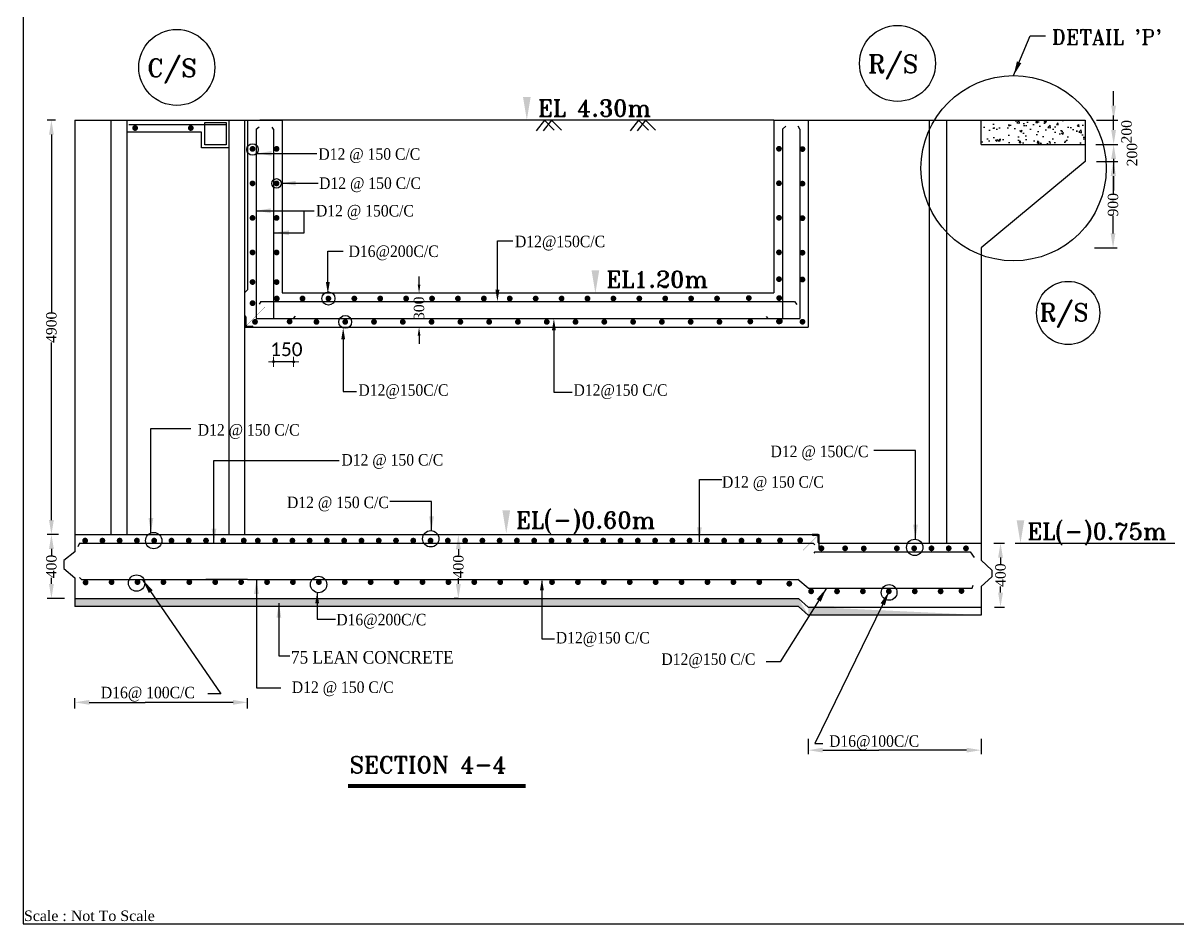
# Model space of a CAD drawing. Extents: x -298162 to 1078160, y -513173 to -216568.
# Drawn here: x 149368 to 177279, y -459717 to -437939 of the extents above; entities that cross this region are included whole.
import ezdxf

# ---------------------------------------------------------------- set-up
doc = ezdxf.new("R2010")
doc.units = 0
doc.header["$MEASUREMENT"] = 0
doc.layers.get('0').update_dxf_attribs({"linetype": 'CONTINUOUS'})
doc.layers.get('DEFPOINTS').update_dxf_attribs({"linetype": 'CONTINUOUS'})
doc.layers.add('Dim', color=7, linetype='CONTINUOUS', lineweight=9)
doc.layers.add('Left Bank Profile', color=7, linetype='CONTINUOUS', lineweight=25)
doc.layers.add('LINE', color=7, linetype='CONTINUOUS')
doc.styles.add('BIG', font='ROMANT.SHX')
doc.styles.add('cb', font='calibri.ttf')
doc.styles.get("Standard").update_dxf_attribs({"font": 'times.ttf', "height": 250})
doc.dimstyles.new('3', dxfattribs={"dimtxt": 225, "dimasz": 350, "dimexe": 100, "dimexo": 25, "dimgap": 9, "dimtad": 0, "dimdec": 0, "dimzin": 0, "dimdsep": 46, "dimtxsty": 'Standard', "dimcen": 0, "dimclrt": 256, "dimadec": 0, "dimazin": 0, "dimtfac": 1, "dimtdec": 0, "dimtofl": 0, "dimtmove": 2, "dimatfit": 3, "dimfxl": 1, "dimtolj": 1, "dimtzin": 0, "dimarcsym": 0})
doc.dimstyles.new('FAHIM', dxfattribs={"dimscale": 0.6, "dimtxt": 150, "dimasz": 0.25, "dimexe": 0.18, "dimexo": 0.0625, "dimgap": 5, "dimtad": 1, "dimdec": 0, "dimrnd": 1, "dimzin": 12, "dimdsep": 46, "dimtxsty": 'cb', "dimblk1": 'FAHIM', "dimblk2": 'FAHIM', "dimsah": 1, "dimcen": -0.09, "dimse1": 1, "dimse2": 1, "dimclrd": 7, "dimclrt": 7, "dimadec": 0, "dimazin": 0, "dimtfac": 0.01, "dimtdec": 0, "dimtmove": 2, "dimatfit": 3, "dimldrblk": 'FAHIM', "dimfxl": 1, "dimtolj": 1, "dimtzin": 12, "dimarcsym": 0})

# ---------------------------------------------------------------- blocks, each defined once
blk = doc.blocks.new('*D745')
at = {"layer": 'DEFPOINTS', "color": 0, "lineweight": -2}
for p in [(150252, -450302), (150052, -451848), (150390, -451848)]:
    blk.add_point(p, dxfattribs=at)
at = {"layer": 'LINE', "color": 0, "lineweight": -2}
for p, q in [((150227, -450302), (149952, -450302)), ((150052, -450652), (150052, -450799)), ((150052, -451498), (150052, -451351)), ((150365, -451848), (149952, -451848))]:
    blk.add_line(p, q, dxfattribs=at)
for points in [[(149994, -450652), (150111, -450652), (150052, -450302)], [(149994, -451498), (150111, -451498), (150052, -451848)]]:
    blk.add_solid(points, dxfattribs=at)
at = {"layer": 'LINE', "insert": (150052, -451075), "char_height": 250, "attachment_point": 5, "rotation": 90}
blk.add_mtext('\\A1;400', dxfattribs=at)
blk = doc.blocks.new('*D746')
at = {"layer": 'DEFPOINTS', "color": 0, "lineweight": -2}
for p in [(159906, -450308), (159888, -451848), (159906, -451848)]:
    blk.add_point(p, dxfattribs=at)
at = {"layer": 'LINE', "color": 0, "lineweight": -2}
for p, q in [((159881, -450308), (159788, -450308)), ((159888, -450658), (159888, -450801)), ((159888, -451498), (159888, -451354)), ((159881, -451848), (159788, -451848))]:
    blk.add_line(p, q, dxfattribs=at)
for points in [[(159830, -450658), (159946, -450658), (159888, -450308)], [(159830, -451498), (159946, -451498), (159888, -451848)]]:
    blk.add_solid(points, dxfattribs=at)
at = {"layer": 'LINE', "insert": (159888, -451078), "char_height": 250, "attachment_point": 5, "rotation": 90}
blk.add_mtext('\\A1;400', dxfattribs=at)
blk = doc.blocks.new('*D747')
at = {"layer": 'DEFPOINTS', "color": 0, "lineweight": -2}
for p in [(172808, -450512), (172818, -452056), (172991, -452056)]:
    blk.add_point(p, dxfattribs=at)
at = {"layer": 'LINE', "color": 0, "lineweight": -2}
for p, q in [((172833, -450512), (173091, -450512)), ((172991, -450862), (172991, -451008)), ((172991, -451706), (172991, -451561)), ((172843, -452056), (173091, -452056))]:
    blk.add_line(p, q, dxfattribs=at)
for points in [[(172933, -450862), (173050, -450862), (172991, -450512)], [(172933, -451706), (173050, -451706), (172991, -452056)]]:
    blk.add_solid(points, dxfattribs=at)
at = {"layer": 'LINE', "insert": (172991, -451284), "char_height": 250, "attachment_point": 5, "rotation": 90}
blk.add_mtext('\\A1;400', dxfattribs=at)
blk = doc.blocks.new('*D748')
at = {"layer": 'DEFPOINTS', "color": 0, "lineweight": -2}
for p in [(158826, -444461), (158826, -445293), (158938, -445293)]:
    blk.add_point(p, dxfattribs=at)
at = {"layer": 'LINE', "color": 0, "lineweight": -2}
for p, q in [((158938, -444261), (158938, -444061)), ((158851, -444461), (159038, -444461)), ((158851, -445293), (159038, -445293)), ((158938, -445493), (158938, -445693))]:
    blk.add_line(p, q, dxfattribs=at)
for points in [[(158905, -444261), (158971, -444261), (158938, -444461)], [(158905, -445493), (158971, -445493), (158938, -445293)]]:
    blk.add_solid(points, dxfattribs=at)
at = {"layer": 'LINE', "insert": (158938, -444833), "char_height": 250, "attachment_point": 5, "rotation": 90}
blk.add_mtext('\\A1;300', dxfattribs=at)
blk = doc.blocks.new('*D789')
at = {"layer": 'DEFPOINTS', "color": 0, "lineweight": -2}
for p in [(150052, -440284), (150175, -440284), (150175, -450302)]:
    blk.add_point(p, dxfattribs=at)
at = {"layer": 'LINE', "color": 0, "lineweight": -2}
for p, q in [((150150, -440284), (149952, -440284)), ((150052, -440634), (150052, -444924)), ((150052, -449952), (150052, -445662)), ((150150, -450302), (149952, -450302))]:
    blk.add_line(p, q, dxfattribs=at)
for points in [[(149994, -440634), (150111, -440634), (150052, -440284)], [(149994, -449952), (150111, -449952), (150052, -450302)]]:
    blk.add_solid(points, dxfattribs=at)
at = {"layer": 'LINE', "insert": (150052, -445293), "char_height": 250, "attachment_point": 5, "rotation": 90}
blk.add_mtext('\\A1;4900', dxfattribs=at)
blk = doc.blocks.new('*D800')
at = {"layer": 'DEFPOINTS', "color": 0, "lineweight": -2}
for p in [(175288, -440284), (175274, -440873), (175725, -440873)]:
    blk.add_point(p, dxfattribs=at)
at = {"layer": 'LINE', "color": 0, "lineweight": -2}
for p, q in [((175725, -439934), (175725, -439584)), ((175313, -440284), (175825, -440284)), ((175299, -440873), (175825, -440873)), ((175725, -441223), (175725, -441573))]:
    blk.add_line(p, q, dxfattribs=at)
for points in [[(175667, -439934), (175783, -439934), (175725, -440284)], [(175667, -441223), (175783, -441223), (175725, -440873)]]:
    blk.add_solid(points, dxfattribs=at)
at = {"layer": 'LINE', "insert": (176039, -440566), "char_height": 250, "attachment_point": 5, "rotation": 90}
blk.add_mtext('\\A1;200', dxfattribs=at)
blk = doc.blocks.new('*D801')
at = {"layer": 'DEFPOINTS', "color": 0, "lineweight": -2}
for p in [(175274, -440873), (175288, -441286), (175725, -441286)]:
    blk.add_point(p, dxfattribs=at)
at = {"layer": 'LINE', "color": 0, "lineweight": -2}
for p, q in [((175725, -440523), (175725, -440173)), ((175299, -440873), (175825, -440873)), ((175313, -441286), (175825, -441286)), ((175725, -441636), (175725, -441986))]:
    blk.add_line(p, q, dxfattribs=at)
for points in [[(175667, -440523), (175783, -440523), (175725, -440873)], [(175667, -441636), (175783, -441636), (175725, -441286)]]:
    blk.add_solid(points, dxfattribs=at)
at = {"layer": 'LINE', "insert": (176171, -441118), "char_height": 250, "attachment_point": 5, "rotation": 90}
blk.add_mtext('\\A1;200', dxfattribs=at)
blk = doc.blocks.new('*D802')
at = {"layer": 'DEFPOINTS', "color": 0, "lineweight": -2}
for p in [(175313, -441286), (175237, -443374), (175711, -443374)]:
    blk.add_point(p, dxfattribs=at)
at = {"layer": 'LINE', "color": 0, "lineweight": -2}
for p, q in [((175338, -441286), (175811, -441286)), ((175711, -441636), (175711, -442058)), ((175711, -443024), (175711, -442602)), ((175262, -443374), (175811, -443374))]:
    blk.add_line(p, q, dxfattribs=at)
for points in [[(175653, -441636), (175769, -441636), (175711, -441286)], [(175653, -443024), (175769, -443024), (175711, -443374)]]:
    blk.add_solid(points, dxfattribs=at)
at = {"layer": 'LINE', "insert": (175711, -442330), "char_height": 250, "attachment_point": 5, "rotation": 90}
blk.add_mtext('\\A1;900', dxfattribs=at)
blk = doc.blocks.new('FAHIM')
at = {"layer": 'Dim', "color": 7}
for p, q in [((-738, 0), (762, 0)), ((0, -750), (0, 750))]:
    blk.add_line(p, q, dxfattribs=at)
at = {"layer": 'Dim', "color": 7, "const_width": 150}
blk.add_lwpolyline([(-75, 0, 1), (75, 0, 1)], format="xyb", close=True, dxfattribs=at)
at = {"layer": 'Dim', "color": 7}
for points in [[(-148, -2, 1), (152, -2, 1)], [(-147, -1, 1), (153, -1, 1)]]:
    blk.add_lwpolyline(points, format="xyb", close=True, dxfattribs=at)
blk = doc.blocks.new('*D1149')
at = {"layer": 'DEFPOINTS', "color": 0, "linetype": 'ByBlock', "lineweight": -2}
for p in [(155419, -445084), (155907, -445084), (155419, -446125)]:
    blk.add_point(p, dxfattribs=at)
at = {"layer": 'LINE', "color": 7, "linetype": 'ByBlock', "lineweight": -2}
blk.add_line((155907, -446125), (155419, -446125), dxfattribs=at)
at = {"layer": 'LINE', "color": 7, "linetype": 'ByBlock', "lineweight": -2, "xscale": 0.162, "yscale": 0.162, "zscale": 0.162, "rotation": 180}
blk.add_blockref('FAHIM', (155419, -446125), dxfattribs=at)
at = {"layer": 'LINE', "color": 7, "linetype": 'ByBlock', "lineweight": -2, "xscale": 0.162, "yscale": 0.162, "zscale": 0.162}
blk.add_blockref('FAHIM', (155907, -446125), dxfattribs=at)
at = {"layer": 'LINE', "color": 7, "linetype": 'ByBlock', "lineweight": -2, "insert": (155731, -445827), "char_height": 180, "attachment_point": 5, "style": 'cb'}
blk.add_mtext('\\A1;{\\H1.833x;150}', dxfattribs=at)

msp = doc.modelspace()

# ---------------------------------------------------------------- hatches: boundary and pattern name
at = {"layer": 'LINE'}
h = msp.add_hatch(dxfattribs=at)
h.set_pattern_fill('AR-CONC', color=0, scale=70, style=0)
h.set_pattern_definition([(50, (222809.64, 86878.15), (502.08213, -43.9265), [52.5, -577.5]), (355, (222809.64, 86878.15), (-97.12593, 526.5345), [42, -462]), (100.4514, (222851.5, 86874.5), (404.95657, 482.6077), [44.61813, -490.7995]), (46.1842, (222809.64, 87018.15), (747.0687, -115.8633), [78.75, -866.25]), (96.6356, (222871.9, 87008.5), (654.2639, 681.8825), [66.9272, -736.1991]), (351.1842, (222809.6, 87018.15), (654.2634, 681.883), [63, -693]), (21, (222879.64, 86983.15), (417.83494, -281.83322), [52.5, -577.5]), (326, (222879.64, 86983.15), (170.32073, 507.60503), [42, -462]), (71.4514, (222914.46, 86959.66), (588.15584, 225.77135), [44.61813, -490.7995]), (37.5, (222809.64, 86878.15), (8.5119, 233.0257), [0, -456.4, 0, -469, 0, -463.75]), (7.5, (222809.64, 86878.15), (184.14868, 276.0882), [0, -267.4, 0, -445.9, 0, -176.75]), (327.5, (222653.54, 86878.15), (373.675705, -15.78841), [0, -175, 0, -546, 0, -724.5]), (317.5, (222583.54, 86878.15), (408.23032, 70.07349), [0, -227.5, 0, -362.6, 0, -514.5])])
h.paths.add_polyline_path([(175035.976, -440873.333), (175035.976, -440283.53), (172520.247, -440283.53), (172520.247, -440873.333)])
at = {"layer": 'LINE', "lineweight": 5}
h = msp.add_hatch(dxfattribs=at)
h.set_pattern_fill('AR-CONC', color=0, scale=46.8, style=0)
h.set_pattern_definition([(50, (20841.73, -431469.37), (335.67777, -29.368), [35.1, -386.1]), (355, (20841.73, -431469.37), (-64.9356, 352.0259), [28.08, -308.88]), (100.4514, (20869.7, -431471.82), (270.7424, 322.6577), [29.8304, -328.1345]), (46.1842, (20841.73, -431375.77), (499.4688, -77.4629), [52.65, -579.15]), (96.6356, (20883.36, -431382.22), (437.4221, 455.8872), [44.7456, -492.2017]), (351.1842, (20841.73, -431375.77), (437.4218, 455.8875), [42.12, -463.32]), (21, (20888.53, -431399.17), (279.3525, -188.42564), [35.1, -386.1]), (326, (20888.53, -431399.17), (113.8716, 339.3702), [28.08, -308.88]), (71.4514, (20911.8, -431414.87), (393.2242, 150.9443), [29.8304, -328.1345]), (37.5, (20841.73, -431469.37), (5.69081, 155.79432), [0, -305.136, 0, -313.56, 0, -310.05]), (7.5, (20841.73, -431469.37), (123.11654, 184.58468), [0, -178.776, 0, -298.116, 0, -118.17]), (327.5, (20737.37, -431469.37), (249.8289, -10.55568), [0, -117, 0, -365.04, 0, -484.38]), (317.5, (20690.57, -431469.37), (272.93113, 46.84913), [0, -152.1, 0, -242.424, 0, -343.98])])
edge = h.paths.add_edge_path()
edge.add_line((168106.073, -452039.684), (150618.037, -452039.684))
edge.add_line((150618.037, -451847.508), (168106.073, -451847.508))
edge.add_line((168345.747, -452056.265), (168106.037, -451847.508))
edge.add_line((168345.747, -452248.44), (168106.037, -452039.684))
edge.add_line((172520.247, -452248.44), (168345.747, -452248.44))
edge.add_line((168345.747, -452056.265), (172520.247, -452056.265))

# ---------------------------------------------------------------- linework, layer by layer
at = {"color": 0}
for p, q in [((168453.034, -450302.33), (168443.181, -450312.183)), ((168472.303, -450302.33), (168453.335, -450321.298)), ((168491.571, -450302.33), (168469.771, -450324.13)), ((168510.84, -450302.33), (168489.04, -450324.13)), ((168530.109, -450302.33), (168508.309, -450324.13)), ((168549.377, -450302.33), (168527.577, -450324.13)), ((168568.646, -450302.33), (168546.846, -450324.13)), ((168587.915, -450302.33), (168564.75, -450325.495)), ((168602.104, -450307.409), (168575.761, -450333.752)), ((168602.104, -450326.678), (168580.304, -450348.478)), ((168602.104, -450345.947), (168580.304, -450367.747)), ((168602.104, -450365.215), (168580.304, -450387.015)), ((168602.104, -450384.484), (168580.304, -450406.284)), ((168602.104, -450403.752), (168580.304, -450425.552)), ((168602.104, -450423.021), (168580.304, -450444.821)), ((168602.104, -450442.29), (168580.304, -450464.09)), ((168602.104, -450461.558), (168580.304, -450483.358)), ((168602.104, -450480.827), (168581.415, -450501.517)), ((168602.104, -450500.096), (168589.351, -450512.849)), ((168602.104, -450519.364), (168601.379, -450520.09))]:
    msp.add_line(p, q, dxfattribs=at)
at = {"layer": 'LINE', "color": 0}
for p, q in [((150618.037, -440283.53), (150618.037, -450302.33)), ((150618.037, -440283.53), (155627.437, -440283.53)), ((151488.854, -440283.53), (151488.854, -450302.33)), ((151875.093, -440283.53), (151875.093, -450302.33)), ((151925.008, -440391.555), (154260.206, -440391.555)), ((154305.512, -440283.53), (155627.437, -440283.53)), ((154342.625, -440283.53), (154342.625, -450302.33)), ((154722.962, -440283.53), (154722.962, -450302.33)), ((154792.537, -440283.53), (154792.537, -444388.455)), ((167510.847, -440283.53), (155090.907, -440283.53)), ((155627.437, -440283.53), (155627.437, -444458.03)), ((161968.724, -440283.53), (161764.671, -440547.125)), ((162138.765, -440283.53), (161934.712, -440547.125)), ((162206.785, -440530.146), (161968.724, -440283.53)), ((162376.826, -440530.146), (162138.765, -440283.53)), ((164242.719, -440283.53), (164038.666, -440547.125)), ((164412.76, -440283.53), (164208.707, -440547.125)), ((164480.78, -440530.146), (164242.719, -440283.53)), ((164650.821, -440530.146), (164412.76, -440283.53)), ((167510.847, -440283.53), (167510.847, -444458.03)), ((167510.847, -440283.53), (172520.247, -440283.53)), ((168345.747, -440283.53), (168345.747, -445292.93)), ((171267.897, -440283.53), (171267.897, -450511.055)), ((171685.347, -440283.53), (171685.347, -450511.055)), ((172520.247, -440283.53), (174872.823, -440283.53)), ((172520.247, -440283.53), (175035.976, -440283.53)), ((175035.976, -440283.53), (175035.976, -441286.195)), ((153683.275, -440572.925), (151875.093, -440572.925)), ((153683.275, -440956.963), (153683.275, -440572.925)), ((155001.262, -440503.387), (155076.595, -440448.21)), ((155001.262, -440503.387), (155001.262, -445084.205)), ((155418.712, -440503.387), (155391.464, -440452.661)), ((155418.712, -440503.387), (155418.712, -445084.205)), ((167719.572, -440503.387), (167805.298, -440430.804)), ((167719.572, -440503.387), (167719.572, -445084.205)), ((168137.022, -440503.387), (168097.959, -440430.804)), ((168137.022, -440503.387), (168137.022, -445084.205)), ((154342.625, -440956.963), (153683.275, -440956.963)), ((172520.247, -440873.333), (175035.976, -440873.333)), ((175035.976, -441286.195), (172520.247, -443374.486)), ((160831.876, -444387.267), (160831.876, -443200.075)), ((160831.876, -443200.075), (161204.443, -443200.075)), ((156733.642, -444201.173), (156733.642, -443455.955)), ((156733.642, -443455.955), (157106.208, -443455.955)), ((172520.247, -443374.486), (172520.247, -450511.055)), ((154722.962, -444458.03), (154792.537, -444388.455)), ((154722.962, -444458.03), (154722.962, -445532.615)), ((155627.437, -444458.03), (167510.847, -444458.03)), ((155116.714, -444666.755), (168015.634, -444666.755)), ((154722.962, -445014.63), (154722.962, -445292.93)), ((154722.962, -445015.863), (154723.888, -445014.937)), ((154722.962, -445040.461), (154739.243, -445024.18)), ((154722.962, -445065.06), (154749.374, -445038.648)), ((154722.962, -445089.658), (154750.792, -445061.828)), ((154722.962, -445114.257), (154750.792, -445086.427)), ((154722.962, -445138.855), (154750.792, -445111.025)), ((154722.962, -445163.454), (154750.792, -445135.624)), ((154722.962, -445188.052), (154750.792, -445160.222)), ((154750.792, -445042.46), (154750.792, -445237.27)), ((155001.262, -445084.205), (168137.022, -445084.205)), ((154722.962, -445212.651), (154750.792, -445184.821)), ((154722.962, -445237.249), (154750.792, -445209.419)), ((154722.962, -445261.848), (154750.792, -445234.018)), ((154722.962, -445286.446), (154756.592, -445252.816)), ((154722.962, -445292.93), (154931.687, -445292.93)), ((154792.537, -445292.93), (154722.962, -445292.93)), ((154741.076, -445292.93), (154770.648, -445263.358)), ((154765.675, -445292.93), (154793.505, -445265.1)), ((154778.622, -445265.1), (154903.857, -445265.1)), ((154790.273, -445292.93), (154818.103, -445265.1)), ((154792.537, -445292.93), (168345.747, -445292.93)), ((154814.872, -445292.93), (154842.702, -445265.1)), ((154839.47, -445292.93), (154867.3, -445265.1)), ((154864.069, -445292.93), (154891.899, -445265.1)), ((154888.667, -445292.93), (154912.882, -445268.715)), ((154913.265, -445292.93), (154925.844, -445280.351)), ((162196.683, -445365.282), (162196.683, -446862.59)), ((157104.095, -445584.739), (157104.095, -446842.639)), ((157104.095, -446842.639), (157423.63, -446842.639)), ((162196.683, -446862.59), (162636.044, -446862.59)), ((150618.037, -450302.33), (154792.537, -450302.33)), ((150618.037, -450302.33), (168602.47, -450302.33)), ((168580.304, -450302.33), (168438.604, -450302.33)), ((168558.504, -450324.13), (168460.404, -450324.13)), ((168602.47, -450302.33), (168602.47, -450629.33)), ((150733.996, -450511.055), (154792.537, -450511.055)), ((154792.537, -450511.055), (155926.361, -450511.055)), ((154943.992, -450511.055), (168465.408, -450511.055)), ((168465.408, -450511.055), (168501.386, -450555.019)), ((168505.524, -450719.78), (172258.949, -450719.78)), ((168602.47, -450511.055), (172520.247, -450511.055)), ((173346.783, -450512.437), (177207.054, -450512.437)), ((150776.421, -451389.754), (154532.448, -451389.754)), ((154792.537, -451389.754), (153786.264, -451389.754)), ((154792.537, -451389.754), (168091.418, -451391.265)), ((161907.108, -451434.488), (161907.108, -452821.3)), ((168345.747, -451600.251), (168091.418, -451391.265)), ((150618.037, -451847.508), (168106.073, -451847.508)), ((156473.639, -451705.501), (156473.639, -452352.926)), ((168345.747, -452056.265), (168106.037, -451847.508)), ((168345.747, -451600.251), (172302.716, -451600.706)), ((168373.035, -451600.254), (168485.034, -451600.269)), ((168444.141, -451721.14), (168382.847, -451659.846)), ((168106.073, -452039.684), (150618.037, -452039.684)), ((168345.747, -452248.44), (168106.037, -452039.684)), ((168345.747, -452056.265), (172520.247, -452056.265)), ((156473.639, -452352.926), (156915.853, -452352.926)), ((172520.247, -452248.44), (168345.747, -452248.44)), ((161907.108, -452821.3), (162213.256, -452821.3)), ((150618.037, -454507.907), (150618.037, -454259.907)), ((150968.037, -454359.907), (152321.287, -454359.907)), ((154442.537, -454359.907), (152317.021, -454359.907)), ((154792.537, -454507.907), (154792.537, -454259.907)), ((168345.747, -455242.632), (168345.747, -455615.632)), ((168504.021, -455358.632), (168699.021, -455358.632)), ((172520.247, -455242.632), (172520.247, -455615.632)), ((168695.747, -455515.632), (170048.997, -455515.632)), ((172170.247, -455515.632), (170048.997, -455515.632))]:
    msp.add_line(p, q, dxfattribs=at)
at = {"layer": 'LINE', "color": 0, "linetype": 'ByBlock', "lineweight": -2}
for p, q in [((172520.247, -440873.333), (172520.247, -440283.53)), ((155116.714, -444666.755), (155076.049, -444734.537)), ((168015.634, -444666.755), (168068.247, -444740.835)), ((155907.336, -445084.205), (155948.004, -445020.813)), ((167373.37, -445084.205), (167335.544, -445034.138)), ((150733.996, -450511.055), (150692.292, -450597.953)), ((168505.524, -450719.78), (168479.999, -450756.878)), ((172258.949, -450719.78), (172353.873, -450856.255)), ((150776.421, -451389.754), (150728.653, -451340.952)), ((172302.716, -451600.706), (172332.558, -451528.82))]:
    msp.add_line(p, q, dxfattribs=at)
at = {"layer": 'LINE', "color": 0, "linetype": 'Continuous'}
msp.add_line((168580.304, -450498.53), (168580.304, -450345.93), dxfattribs=at)
at = {"layer": 'LINE', "color": 0}
for points in [[(149367.995, -459716.504), (209873.195, -459716.504), (209873.195, -416930.684), (149367.995, -416930.684)], [(153757.469, -440342.554), (154279.543, -440342.554), (154279.543, -440881.406), (153757.469, -440881.406)]]:
    msp.add_lwpolyline(points, close=True, dxfattribs=at)
at = {"layer": 'LINE', "color": 0, "const_width": 69.575}
for points in [[(152110.003, -440475.918, -1), (152040.428, -440475.918, -1)], [(153456.177, -440475.918, -1), (153386.602, -440475.918, -1)], [(154878.337, -440979.28, 1), (154947.912, -440979.28, 1)], [(155459.984, -440979.28, 1), (155529.559, -440979.28, 1)], [(167602.213, -440976.497, 1), (167671.788, -440976.497, 1)], [(168169.945, -440984.846, 1), (168239.52, -440984.846, 1)], [(154878.337, -441814.18, 1), (154947.912, -441814.18, 1)], [(155459.984, -441814.18, 1), (155529.559, -441814.18, 1)], [(167602.213, -441811.397, 1), (167671.788, -441811.397, 1)], [(168169.945, -441819.746, 1), (168239.52, -441819.746, 1)], [(154878.337, -442649.08, 1), (154947.912, -442649.08, 1)], [(155459.984, -442649.08, 1), (155529.559, -442649.08, 1)], [(167602.213, -442646.297, 1), (167671.788, -442646.297, 1)], [(168169.945, -442654.646, 1), (168239.52, -442654.646, 1)], [(154878.337, -443483.98, 1), (154947.912, -443483.98, 1)], [(155459.984, -443483.98, 1), (155529.559, -443483.98, 1)], [(167602.213, -443481.197, 1), (167671.788, -443481.197, 1)], [(168169.945, -443489.546, 1), (168239.52, -443489.546, 1)], [(154878.337, -444198.974, 1), (154947.912, -444198.974, 1)], [(155459.984, -444198.974, 1), (155529.559, -444198.974, 1)], [(167602.213, -444129.341, 1), (167671.788, -444129.341, 1)], [(168169.945, -444137.69, 1), (168239.52, -444137.69, 1)], [(155465.067, -444597.18, 1), (155534.642, -444597.18, 1)], [(156086.159, -444597.18, 1), (156155.734, -444597.18, 1)], [(156712.334, -444597.18, 1), (156781.909, -444597.18, 1)], [(157338.509, -444597.18, 1), (157408.084, -444597.18, 1)], [(157964.684, -444597.18, 1), (158034.259, -444597.18, 1)], [(158590.859, -444597.18, 1), (158660.434, -444597.18, 1)], [(159217.034, -444597.18, 1), (159286.609, -444597.18, 1)], [(159843.209, -444597.18, 1), (159912.784, -444597.18, 1)], [(160469.384, -444597.18, 1), (160538.959, -444597.18, 1)], [(161095.559, -444597.18, 1), (161165.134, -444597.18, 1)], [(161721.734, -444597.18, 1), (161791.309, -444597.18, 1)], [(162347.909, -444597.18, 1), (162417.484, -444597.18, 1)], [(162974.084, -444597.18, 1), (163043.659, -444597.18, 1)], [(163600.259, -444597.18, 1), (163669.834, -444597.18, 1)], [(164226.434, -444597.18, 1), (164296.009, -444597.18, 1)], [(164852.609, -444597.18, 1), (164922.184, -444597.18, 1)], [(165478.784, -444597.18, 1), (165548.359, -444597.18, 1)], [(166104.959, -444597.18, 1), (166174.534, -444597.18, 1)], [(166873.067, -444586.048, 1), (166942.642, -444586.048, 1)], [(167607.496, -444586.048, 1), (167677.071, -444586.048, 1)], [(154878.337, -444709.757, 1), (154947.912, -444709.757, 1)], [(154938.432, -445162.129, 1), (155008.007, -445162.129, 1)], [(155775.165, -445153.78, 1), (155844.74, -445153.78, 1)], [(156422.902, -445162.129, 1), (156492.477, -445162.129, 1)], [(157118.652, -445162.129, 1), (157188.227, -445162.129, 1)], [(157814.402, -445162.129, 1), (157883.977, -445162.129, 1)], [(158510.152, -445162.129, 1), (158579.727, -445162.129, 1)], [(159205.902, -445162.129, 1), (159275.477, -445162.129, 1)], [(159901.652, -445162.129, 1), (159971.227, -445162.129, 1)], [(160597.402, -445162.129, 1), (160666.977, -445162.129, 1)], [(161293.152, -445162.129, 1), (161362.727, -445162.129, 1)], [(161988.902, -445162.129, 1), (162058.477, -445162.129, 1)], [(162684.652, -445162.129, 1), (162754.227, -445162.129, 1)], [(163380.402, -445162.129, 1), (163449.977, -445162.129, 1)], [(164076.152, -445162.129, 1), (164145.727, -445162.129, 1)], [(164771.902, -445162.129, 1), (164841.477, -445162.129, 1)], [(165467.652, -445162.129, 1), (165537.227, -445162.129, 1)], [(166163.402, -445162.129, 1), (166232.977, -445162.129, 1)], [(166909.246, -445153.78, 1), (166978.821, -445153.78, 1)], [(167602.213, -445150.997, 1), (167671.788, -445150.997, 1)], [(167624.477, -445145.431, 1), (167694.052, -445145.431, 1)], [(168169.945, -445159.346, 1), (168239.52, -445159.346, 1)], [(150831.855, -450449.829, 1), (150901.43, -450449.829, 1)], [(151249.305, -450449.829, 1), (151318.88, -450449.829, 1)], [(151666.755, -450449.829, 1), (151736.33, -450449.829, 1)], [(152084.205, -450449.829, 1), (152153.78, -450449.829, 1)], [(152501.655, -450449.829, 1), (152571.23, -450449.829, 1)], [(152919.105, -450449.829, 1), (152988.68, -450449.829, 1)], [(153336.555, -450449.829, 1), (153406.13, -450449.829, 1)], [(153754.005, -450449.829, 1), (153823.58, -450449.829, 1)], [(154171.455, -450449.829, 1), (154241.03, -450449.829, 1)], [(154665.9, -450449.829, 1), (154735.475, -450449.829, 1)], [(155006.355, -450449.829, 1), (155075.93, -450449.829, 1)], [(155423.805, -450449.829, 1), (155493.38, -450449.829, 1)], [(155841.255, -450449.829, 1), (155910.83, -450449.829, 1)], [(156258.705, -450449.829, 1), (156328.28, -450449.829, 1)], [(156676.155, -450449.829, 1), (156745.73, -450449.829, 1)], [(157093.605, -450449.829, 1), (157163.18, -450449.829, 1)], [(157511.055, -450449.829, 1), (157580.63, -450449.829, 1)], [(157928.505, -450449.829, 1), (157998.08, -450449.829, 1)], [(158345.955, -450449.829, 1), (158415.53, -450449.829, 1)], [(158763.405, -450449.829, 1), (158832.98, -450449.829, 1)], [(159180.855, -450449.829, 1), (159250.43, -450449.829, 1)], [(159598.305, -450449.829, 1), (159667.88, -450449.829, 1)], [(160015.755, -450449.829, 1), (160085.33, -450449.829, 1)], [(160433.205, -450449.829, 1), (160502.78, -450449.829, 1)], [(160850.655, -450449.829, 1), (160920.23, -450449.829, 1)], [(161268.105, -450449.829, 1), (161337.68, -450449.829, 1)], [(161685.555, -450449.829, 1), (161755.13, -450449.829, 1)], [(162103.005, -450449.829, 1), (162172.58, -450449.829, 1)], [(162520.455, -450449.829, 1), (162590.03, -450449.829, 1)], [(162937.905, -450449.829, 1), (163007.48, -450449.829, 1)], [(163355.355, -450449.829, 1), (163424.93, -450449.829, 1)], [(163772.805, -450449.829, 1), (163842.38, -450449.829, 1)], [(164190.255, -450449.829, 1), (164259.83, -450449.829, 1)], [(164607.705, -450449.829, 1), (164677.28, -450449.829, 1)], [(165025.155, -450449.829, 1), (165094.73, -450449.829, 1)], [(165442.605, -450449.829, 1), (165512.18, -450449.829, 1)], [(165860.055, -450449.829, 1), (165929.63, -450449.829, 1)], [(166277.505, -450449.829, 1), (166347.08, -450449.829, 1)], [(166694.955, -450449.829, 1), (166764.53, -450449.829, 1)], [(167112.405, -450449.829, 1), (167181.98, -450449.829, 1)], [(167627.357, -450444.96, 1), (167696.932, -450444.96, 1)], [(168113.059, -450442.527, 1), (168182.634, -450442.527, 1)], [(168621.478, -450636.464, 1), (168691.053, -450636.464, 1)], [(168628.465, -450636.464, 1), (168698.04, -450636.464, 1)], [(169199.655, -450636.464, 1), (169269.23, -450636.464, 1)], [(169651.263, -450639.409, 1), (169720.838, -450639.409, 1)], [(170452.005, -450636.464, 1), (170521.58, -450636.464, 1)], [(170869.455, -450636.464, 1), (170939.03, -450636.464, 1)], [(171286.905, -450636.464, 1), (171356.48, -450636.464, 1)], [(171704.355, -450636.464, 1), (171773.93, -450636.464, 1)], [(172121.805, -450636.464, 1), (172191.38, -450636.464, 1)], [(150844.18, -451461.713, 1), (150913.755, -451461.713, 1)], [(151471.945, -451453.763, 1), (151541.52, -451453.763, 1)], [(152098.12, -451453.763, 1), (152167.695, -451453.763, 1)], [(152724.295, -451453.763, 1), (152793.87, -451453.763, 1)], [(153350.47, -451453.763, 1), (153420.045, -451453.763, 1)], [(153976.645, -451453.763, 1), (154046.22, -451453.763, 1)], [(154602.82, -451453.763, 1), (154672.395, -451453.763, 1)], [(155228.995, -451453.763, 1), (155298.57, -451453.763, 1)], [(155855.17, -451453.763, 1), (155924.745, -451453.763, 1)], [(156481.345, -451453.763, 1), (156550.92, -451453.763, 1)], [(157107.52, -451453.763, 1), (157177.095, -451453.763, 1)], [(157733.695, -451453.763, 1), (157803.27, -451453.763, 1)], [(158359.87, -451453.763, 1), (158429.445, -451453.763, 1)], [(158986.045, -451453.763, 1), (159055.62, -451453.763, 1)], [(159612.22, -451453.763, 1), (159681.795, -451453.763, 1)], [(160238.395, -451453.763, 1), (160307.97, -451453.763, 1)], [(160864.57, -451453.763, 1), (160934.145, -451453.763, 1)], [(161490.745, -451453.763, 1), (161560.32, -451453.763, 1)], [(162116.92, -451453.763, 1), (162186.495, -451453.763, 1)], [(162743.095, -451453.763, 1), (162812.67, -451453.763, 1)], [(163369.27, -451453.763, 1), (163438.845, -451453.763, 1)], [(163995.445, -451453.763, 1), (164065.02, -451453.763, 1)], [(164621.62, -451453.763, 1), (164691.195, -451453.763, 1)], [(165247.795, -451453.763, 1), (165317.37, -451453.763, 1)], [(165873.97, -451453.763, 1), (165943.545, -451453.763, 1)], [(166500.145, -451453.763, 1), (166569.72, -451453.763, 1)], [(167126.32, -451453.763, 1), (167195.895, -451453.763, 1)], [(167852.148, -451491.713, 1), (167921.723, -451491.713, 1)], [(168378.67, -451676.374, 1), (168448.245, -451676.374, 1)], [(169004.845, -451676.374, 1), (169074.42, -451676.374, 1)], [(169631.02, -451676.374, 1), (169700.595, -451676.374, 1)], [(170257.195, -451676.374, 1), (170326.77, -451676.374, 1)], [(170883.37, -451676.374, 1), (170952.945, -451676.374, 1)], [(171509.545, -451676.374, 1), (171579.12, -451676.374, 1)], [(172012.65, -451667.996, 1), (172082.225, -451667.996, 1)]]:
    msp.add_lwpolyline(points, format="xyb", close=True, dxfattribs=at)
at = {"layer": 'LINE', "color": 0}
for points, const_width in [([(154760.284, -445256.979), (155203.056, -444814.206, 0.967883856), (155196.783, -444807.509, 0.07906924), (155187.605, -444818.564, -2.652451287)], 5.566), ([(168572.869, -450330.492), (168226.033, -450677.328, 0.967883856), (168230.947, -450682.574, 0.07906924), (168238.136, -450673.914, -2.652451287)], 4.36)]:
    msp.add_lwpolyline(points, format="xyb", dxfattribs=dict(at, const_width=const_width))
for points in [[(150618.037, -450302.33), (150618.037, -450718.022), (150353.665, -450929.082), (150353.665, -451122.965), (150618.037, -451349.342), (150618.037, -452039.715)], [(172520.247, -450511.055), (172520.247, -450926.747), (172784.618, -451161.481), (172784.618, -451323.902), (172520.247, -451558.067), (172520.247, -452248.44)]]:
    msp.add_lwpolyline(points, dxfattribs=at)
at = {"layer": 'LINE', "color": 0, "const_width": 101.2}
msp.add_lwpolyline([(157218.256, -456383.27), (161517.172, -456383.27)], dxfattribs=at)
at = {"layer": 'LINE', "color": 0}
for centre, radius in [((153082.629, -439010.348), 918.613), ((170501.541, -438913.796), 918.613), ((173306.151, -441447.985), 2239.316), ((154913.124, -440994.971), 138.658), ((155494.771, -441814.18), 114.576), ((174626.738, -444946.294), 764.212), ((156747.121, -444597.18), 157.52), ((157153.439, -445162.129), 155.357), ((152524.832, -450450.933), 197.797), ((159221.289, -450406.454), 197.797), ((170918.289, -450615.179), 197.797), ((152110.304, -451476.268), 197.797), ((156510.5, -451511.169), 197.797), ((170298.97, -451702.96), 190.159)]:
    msp.add_circle(centre, radius, dxfattribs=at)
for centre, radius, start, end in [((154709.941, -445055.481), 42.876, 17.6794502, 72.3205498), ((154781.059, -445234.833), 30.365, 184.6037202, 265.3962798), ((154750.792, -445237.27), 0, 45, 0), ((154750.792, -445237.27), 0, 270, 0), ((154893.997, -445302.79), 38.958, 14.6603634, 75.3396366), ((168468.128, -450294.607), 30.517, 194.6603634, 255.3396366), ((168556.595, -450347.839), 23.786, 4.6037202, 85.3962798), ((168580.304, -450345.93), 0, 225, 180), ((168580.304, -450345.93), 0, 90, 180), ((168612.304, -450488.33), 33.586, 197.6794502, 252.3205498)]:
    msp.add_arc(centre, radius, start, end, dxfattribs=at)
for points in [[(161635.374, -439726.93), (161449.84, -439726.93), (161542.607, -440283.53)], [(163292.072, -443915.47), (163106.539, -443915.47), (163199.305, -444472.07)], [(156780.025, -444201.173), (156687.259, -444201.173), (156733.642, -444479.473)], [(160878.259, -444387.267), (160785.492, -444387.267), (160831.876, -444665.567)], [(162150.3, -445365.282), (162243.067, -445365.282), (162196.683, -445086.982)], [(157057.712, -445584.739), (157150.478, -445584.739), (157104.095, -445306.439)], [(161138.577, -449721.383), (160953.044, -449721.383), (161045.81, -450277.983)], [(173565.81, -449955.837), (173380.277, -449955.837), (173473.043, -450512.437)], [(161860.725, -451652.864), (161953.491, -451652.864), (161907.108, -451374.564)], [(156429.516, -451970.239), (156522.283, -451970.239), (156475.9, -451691.939)], [(150968.037, -454301.574), (150968.037, -454418.241), (150618.037, -454359.907)], [(154442.537, -454301.574), (154442.537, -454418.241), (154792.537, -454359.907)], [(168695.747, -455457.299), (168695.747, -455573.966), (168345.747, -455515.632)], [(172170.247, -455457.299), (172170.247, -455573.966), (172520.247, -455515.632)]]:
    msp.add_solid(points, dxfattribs=at)

# ---------------------------------------------------------------- texts
at = {"layer": 'Left Bank Profile', "color": 0, "insert": (150969.63, -459652.546), "char_height": 254.71995, "width": 18855.95022, "attachment_point": 8}
msp.add_mtext('{\\fTimes New Roman|b0|i0|c0|p18;Scale : Not To Scale}', dxfattribs=at)
at = {"layer": 'LINE', "color": 0, "style": 'BIG'}
for s, height, p in [("DETAIL 'P'", 360, (174230.286, -438454.161)), ('C/S', 435.6, (152368.876, -439239.672)), ('R/S', 435.6, (169787.788, -439143.12)), ('EL 4.30m', 400, (161812.541, -440194.379)), ('EL1.20m', 400, (163463.916, -444334.033)), ('R/S', 425, (173934.454, -445144.486)), ('EL(-)0.60m', 400, (161279.664, -450154.077)), ('EL(-)0.75m', 400, (173638.46, -450425.548)), ('SECTION 4-4', 400, (157263.151, -456069.819))]:
    msp.add_text(s, height=height, dxfattribs=at).set_placement(p)
at = {"layer": 'LINE', "color": 0, "width": 0.9}
for s, height, p in [('D12 @ 150 C/C', 278.3, (156505.21, -441243.045)), ('D12 @ 150 C/C', 278.3, (156522.627, -441947.814)), ('D12 @ 150C/C', 278.3, (156446.401, -442614.037)), ('D12@150C/C', 278.3, (161256.791, -443356.994)), ('D16@200C/C', 278.3, (157234.852, -443593.861)), ('D12@150C/C', 278.3, (157472.185, -446948.803)), ('D12@150 C/C', 278.3, (162670.886, -446948.803)), ('D12 @ 150 C/C', 278.3, (153589.05, -447912.315)), ('D12 @ 150C/C', 278.3, (167432.385, -448432.581)), ('D12 @ 150 C/C', 278.3, (157061.466, -448636.381)), ('D12 @ 150 C/C', 278.3, (166258.885, -449170.334)), ('D12 @ 150 C/C', 278.3, (155746.502, -449664.581)), ('D16@200C/C', 278.3, (156937.06, -452498.977)), ('D12@150 C/C', 278.3, (162242.889, -452936.971)), ('75 LEAN CONCRETE', 306.13, (155842.252, -453424.134)), ('D12@150 C/C', 278.3, (164795.168, -453454.536)), ('D16@ 100C/C', 278.3, (151248.042, -454262.104)), ('D12 @ 150 C/C', 278.3, (155862.944, -454132.326)), ('D16@100C/C', 278.3, (168847.559, -455435.276))]:
    msp.add_text(s, height=height, dxfattribs=at).set_placement(p)

# ---------------------------------------------------------------- dimensions: what is measured, and where the dimension line sits
at = {"layer": 'LINE', "color": 0}
for base, p1, p2, picture, middle in [((175725.046, -440873.333), (175288.387, -440283.53), (175273.626, -440873.333), '*D800', (176039.342, -440565.936)), ((175725.046, -441286.195), (175273.626, -440873.333), (175288.387, -441286.195), '*D801', (176170.694, -441117.851))]:
    dim = msp.add_linear_dim(base=base, p1=p1, p2=p2, angle=90, text='200', dimstyle='3', dxfattribs=at)
    dim.commit()
    dim.dimension.update_dxf_attribs({"geometry": picture, "text_midpoint": middle, "dimtype": 160})
for base, p1, p2, text, picture, middle in [((150052.268, -440283.53), (150175.303, -450302.33), (150175.303, -440283.53), '4900', '*D789', (150052.268, -445292.93)), ((150052.268, -451847.508), (150252.314, -450302.33), (150389.847, -451847.508), '400', '*D745', (150052.268, -451074.919)), ((159887.908, -451847.508), (159905.789, -450308.145), (159905.789, -451847.508), '400', '*D746', (159887.908, -451077.827)), ((172991.203, -452056.265), (172807.512, -450512.437), (172818.225, -452056.265), '400', '*D747', (172991.203, -451284.351))]:
    dim = msp.add_linear_dim(base=base, p1=p1, p2=p2, angle=90, text=text, dimstyle='3', dxfattribs=at)
    dim.commit()
    dim.dimension.update_dxf_attribs({"geometry": picture, "text_midpoint": middle})
dim = msp.add_linear_dim(base=(175711.068, -443374.486), p1=(175313.387, -441286.195), p2=(175236.537, -443374.486), angle=90, text='900', dimstyle='3', override={"dimtxt": 300}, dxfattribs=at)
dim.commit()
dim.dimension.update_dxf_attribs({"geometry": '*D802', "text_midpoint": (175711.068, -442330.34)})
dim = msp.add_linear_dim(base=(158937.851, -445292.93), p1=(158825.954, -444460.648), p2=(158825.954, -445292.93), angle=90, text='300', dimstyle='3', override={"dimasz": 200}, dxfattribs=at)
dim.commit()
dim.dimension.update_dxf_attribs({"geometry": '*D748', "text_midpoint": (158937.851, -444833.113), "dimtype": 160})
at = {"layer": 'LINE', "color": 0, "linetype": 'ByBlock', "lineweight": -2}
dim = msp.add_linear_dim(base=(155418.712, -446125.24), p1=(155907.336, -445084.205), p2=(155418.712, -445084.205), text='{\\H1.833x;150}', dimstyle='FAHIM', override={"dimtxt": 300, "dimasz": 0.27, "dimgap": 10}, dxfattribs=at)
dim.commit()
dim.dimension.update_dxf_attribs({"geometry": '*D1149', "text_midpoint": (155730.842, -445826.935), "dimtype": 160})

# ---------------------------------------------------------------- leaders
at = {"layer": 'LINE', "color": 0}
for points, override in [([(173306.151, -439208.669), (173706.239, -438248.974), (174074.817, -438248.974)], {"dimgap": 9, "dimtad": 0, "dimfxl": 700}), ([(155022.636, -441089.375), (156464.94, -441089.375)], {"dimgap": 9, "dimtad": 0}), ([(155607.361, -441809.477), (156318.762, -441809.477), (156497.182, -441808.809)], {"dimgap": 9, "dimtad": 0}), ([(155002.938, -442474.979), (156406.247, -442474.979)], {"dimgap": 9, "dimtad": 0}), ([(155441.462, -443008.702), (156162.62, -443008.702), (156162.62, -442483.224)], {"dimgap": 9, "dimtad": 0}), ([(152457.522, -450257.144), (152457.522, -447741.453), (153422.043, -447741.453)], {"dimgap": 9, "dimtad": 0}), ([(153981.541, -450512.255), (153981.541, -448516.64), (157004.192, -448516.64)], {"dimgap": 9, "dimtad": 0}), ([(170936.356, -450412.935), (170936.356, -448271.992), (169931.558, -448271.992)], {"dimgap": 9, "dimtad": 0}), ([(165713.228, -450481.529), (165713.228, -448972.73), (166258.861, -448972.73)], {"dimgap": 9, "dimtad": 0}), ([(159239.356, -450209.485), (159239.356, -449503.992), (158234.558, -449503.992)], {"dimgap": 9, "dimtad": 0}), ([(152257.021, -451394.907), (154143.133, -454152.907), (153836.271, -454153.907)], {"dimgap": 9, "dimtad": 0}), ([(155007.839, -451389.779), (155007.839, -454006.14), (155597.1, -454006.14)], {"dimgap": 9, "dimtad": 0}), ([(168785.272, -451600.301), (167662.786, -453377.118), (167325.786, -453377.118)], {"dimgap": 9, "dimtad": 0}), ([(170298.97, -451674.742), (168504.021, -455358.632)], {"dimgap": 9, "dimtad": 0}), ([(155550.237, -451962.733), (155550.237, -453236.604), (155817.418, -453236.604)], {"dimgap": 9, "dimtad": 0})]:
    msp.add_leader(points, dimstyle='3', override=override, dxfattribs=at)

doc.saveas('drawing.dxf')
